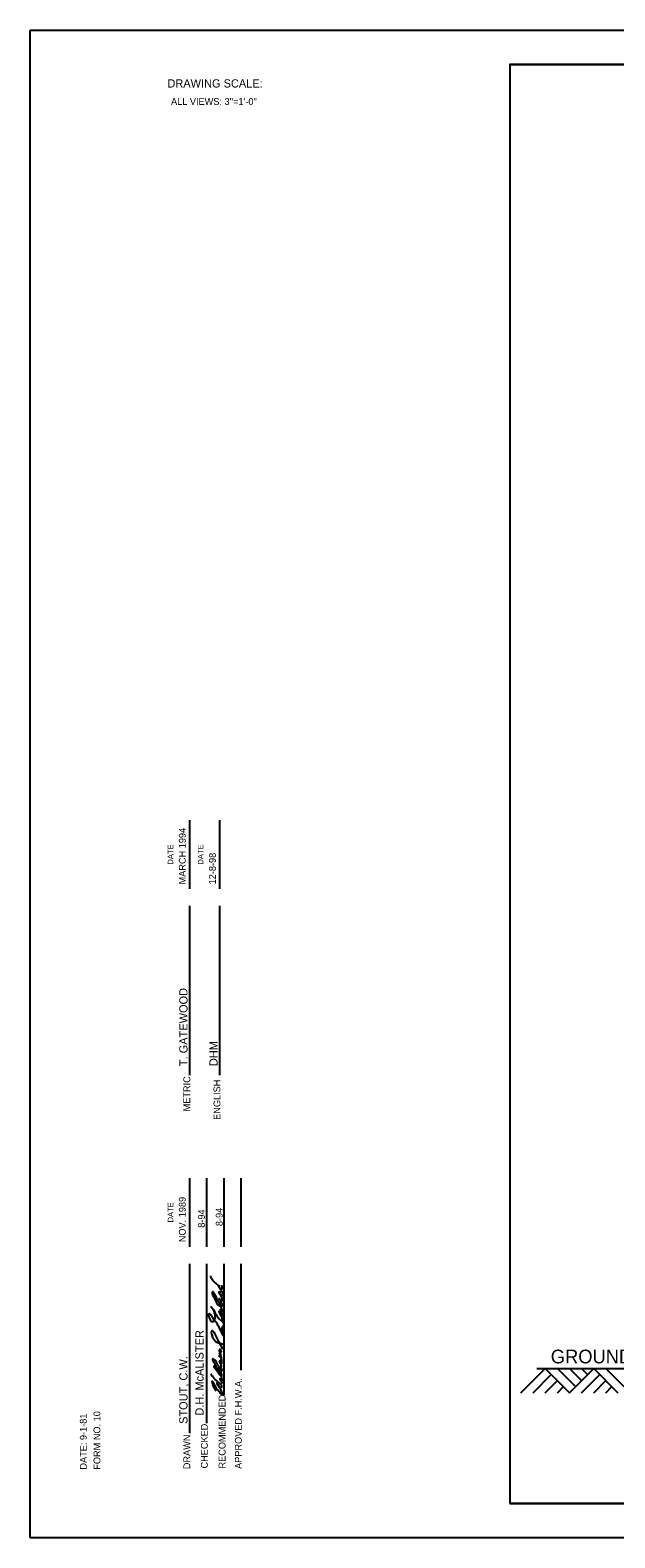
# Model space of a CAD drawing. Extents: x 1000 to 1036.3, y 1000 to 1022.
# Drawn here: x 1000 to 1008.54, y 1000 to 1022 of the extents above; entities that cross this region are included whole.
import ezdxf

# ---------------------------------------------------------------- set-up
doc = ezdxf.new("R2010")
doc.units = 0
for name, color, linetype in [('Level 1', 7, 'Continuous'), ('Level 10', 7, 'Continuous'), ('Level 11', 7, 'Continuous'), ('Level 15', 7, 'Continuous')]:
    doc.layers.add(name, color=color, linetype=linetype)

msp = doc.modelspace()

# ---------------------------------------------------------------- linework, layer by layer
at = {"layer": 'Level 1'}
for p, q in [((1007.165, 1002.118), (1007.519, 1002.471)), ((1007.342, 1002.118), (1007.607, 1002.383)), ((1007.394, 1002.471), (1011.741, 1002.471)), ((1007.519, 1002.471), (1007.872, 1002.118)), ((1007.696, 1002.471), (1007.961, 1002.206)), ((1007.872, 1002.118), (1008.226, 1002.471)), ((1007.872, 1002.471), (1008.049, 1002.294)), ((1008.049, 1002.471), (1008.138, 1002.383)), ((1008.049, 1002.118), (1008.314, 1002.383)), ((1008.226, 1002.471), (1008.58, 1002.118)), ((1008.403, 1002.471), (1008.668, 1002.206)), ((1007.519, 1002.118), (1007.696, 1002.294)), ((1007.696, 1002.118), (1007.784, 1002.206)), ((1008.226, 1002.118), (1008.403, 1002.294)), ((1008.403, 1002.118), (1008.491, 1002.206))]:
    msp.add_line(p, q, dxfattribs=at)
for points in [[(1002.814, 1003.162), (1002.784, 1003.25), (1002.754, 1003.303), (1002.768, 1003.272), (1002.785, 1003.243), (1002.802, 1003.236), (1002.802, 1003.272), (1002.782, 1003.32), (1002.773, 1003.334), (1002.775, 1003.317), (1002.788, 1003.301), (1002.801, 1003.299), (1002.804, 1003.317), (1002.794, 1003.359), (1002.751, 1003.446), (1002.747, 1003.453), (1002.69, 1003.557), (1002.674, 1003.583), (1002.666, 1003.591), (1002.656, 1003.582), (1002.663, 1003.548), (1002.714, 1003.441), (1002.752, 1003.391), (1002.772, 1003.378), (1002.787, 1003.377), (1002.801, 1003.383), (1002.801, 1003.41), (1002.782, 1003.454), (1002.761, 1003.492), (1002.782, 1003.458), (1002.801, 1003.453), (1002.806, 1003.463), (1002.796, 1003.508), (1002.778, 1003.542), (1002.758, 1003.574), (1002.758, 1003.588), (1002.772, 1003.588), (1002.764, 1003.575), (1002.77, 1003.55), (1002.777, 1003.539), (1002.798, 1003.531), (1002.81, 1003.547), (1002.806, 1003.577), (1002.777, 1003.631), (1002.693, 1003.732), (1002.689, 1003.735), (1002.649, 1003.782), (1002.639, 1003.805), (1002.638, 1003.821)], [(1002.76, 1003.686), (1002.77, 1003.633), (1002.781, 1003.623), (1002.794, 1003.624), (1002.802, 1003.64), (1002.799, 1003.687)], [(1002.817, 1002.951), (1002.77, 1003.05), (1002.72, 1003.136), (1002.652, 1003.229), (1002.613, 1003.268), (1002.605, 1003.263), (1002.603, 1003.24), (1002.622, 1003.191), (1002.636, 1003.168), (1002.651, 1003.158), (1002.672, 1003.157), (1002.687, 1003.166), (1002.7, 1003.217), (1002.699, 1003.257), (1002.687, 1003.306), (1002.686, 1003.312), (1002.668, 1003.344), (1002.642, 1003.369), (1002.655, 1003.352), (1002.715, 1003.26), (1002.779, 1003.178), (1002.828, 1003.119), (1002.818, 1003.092), (1002.799, 1003.059), (1002.803, 1003.001), (1002.816, 1002.949)], [(1002.802, 1002.751), (1002.794, 1002.79), (1002.776, 1002.827), (1002.73, 1002.915), (1002.684, 1002.995), (1002.652, 1003.02), (1002.643, 1002.999), (1002.648, 1002.976), (1002.663, 1002.923), (1002.689, 1002.885), (1002.723, 1002.853), (1002.775, 1002.842), (1002.811, 1002.827), (1002.827, 1002.792), (1002.819, 1002.783), (1002.815, 1002.779), (1002.808, 1002.751)], [(1002.807, 1002.248), (1002.787, 1002.299), (1002.774, 1002.317), (1002.77, 1002.319), (1002.794, 1002.285), (1002.803, 1002.291), (1002.803, 1002.31), (1002.777, 1002.383), (1002.729, 1002.46), (1002.686, 1002.505), (1002.681, 1002.507), (1002.68, 1002.498), (1002.688, 1002.484), (1002.756, 1002.398), (1002.781, 1002.369), (1002.799, 1002.364), (1002.793, 1002.398), (1002.791, 1002.404), (1002.76, 1002.485), (1002.719, 1002.565), (1002.673, 1002.611), (1002.666, 1002.612), (1002.661, 1002.606), (1002.668, 1002.587), (1002.712, 1002.502), (1002.761, 1002.446), (1002.786, 1002.431), (1002.795, 1002.432), (1002.799, 1002.436), (1002.792, 1002.474), (1002.778, 1002.504), (1002.778, 1002.5), (1002.788, 1002.489), (1002.792, 1002.502), (1002.777, 1002.547), (1002.765, 1002.581), (1002.786, 1002.539), (1002.796, 1002.544), (1002.792, 1002.574), (1002.784, 1002.584), (1002.775, 1002.589), (1002.792, 1002.572), (1002.798, 1002.598), (1002.763, 1002.647), (1002.76, 1002.656), (1002.77, 1002.658), (1002.792, 1002.634), (1002.783, 1002.662), (1002.781, 1002.667), (1002.766, 1002.689), (1002.785, 1002.673), (1002.775, 1002.698), (1002.759, 1002.734), (1002.773, 1002.71), (1002.786, 1002.706), (1002.791, 1002.715), (1002.782, 1002.74), (1002.765, 1002.756)], [(1002.717, 1002.142), (1002.676, 1002.213), (1002.656, 1002.287), (1002.696, 1002.22), (1002.752, 1002.141), (1002.792, 1002.099), (1002.81, 1002.095), (1002.805, 1002.119), (1002.767, 1002.191), (1002.724, 1002.261), (1002.749, 1002.217), (1002.783, 1002.196), (1002.797, 1002.2), (1002.788, 1002.228), (1002.763, 1002.257), (1002.759, 1002.261), (1002.683, 1002.331), (1002.638, 1002.394)]]:
    msp.add_spline(points, degree=3, dxfattribs=at)
at = {"layer": 'Level 10'}
for p, q in [((1000, 1000), (1000, 1022)), ((1000, 1022), (1036, 1022)), ((1007, 1021.5), (1035.5, 1021.5)), ((1007, 1021.5), (1007, 1000.5)), ((1002.331, 1009.47), (1002.331, 1010.47)), ((1002.771, 1009.47), (1002.771, 1010.47)), ((1002.331, 1006.749), (1002.331, 1009.22)), ((1002.771, 1006.749), (1002.771, 1009.22)), ((1002.331, 1004.248), (1002.331, 1005.248)), ((1002.581, 1004.248), (1002.581, 1005.248)), ((1002.831, 1004.248), (1002.831, 1005.248)), ((1003.081, 1004.248), (1003.081, 1005.248)), ((1002.331, 1001.528), (1002.331, 1003.998)), ((1002.581, 1001.673), (1002.581, 1003.998)), ((1002.831, 1002.081), (1002.831, 1003.998)), ((1003.081, 1002.448), (1003.081, 1003.998)), ((1035.5, 1000.5), (1007, 1000.5)), ((1036, 1000), (1000, 1000))]:
    msp.add_line(p, q, dxfattribs=at)
at = {"layer": 'Level 11'}
msp.add_lwpolyline([(1007, 1000.5), (1035.5, 1000.5), (1035.5, 1021.5), (1007, 1021.5)], close=True, dxfattribs=at)

# ---------------------------------------------------------------- texts
at = {"layer": 'Level 1'}
for s, height, rotation, p in [('MARCH 1994', 0.1, 90, (1002.271, 1009.535)), ('12-8-98', 0.1, 90, (1002.711, 1009.535)), ('T. GATEWOOD', 0.12, 90, (1002.297, 1006.883)), ('DHM', 0.12, 90, (1002.737, 1006.883)), ('NOV. 1989', 0.1, 90, (1002.271, 1004.314)), ('8-94', 0.1, 90, (1002.55, 1004.525)), ('8-94', 0.1, 90, (1002.81, 1004.549)), ('.', 0.0515, 269.9999, (1002.656, 1003.609)), ('D.H. McALISTER', 0.12, 90, (1002.532, 1001.783)), ('.', 0.0515, 269.9999, (1002.769, 1002.862)), ('STOUT, C.W.', 0.12, 90, (1002.297, 1001.662)), ('.', 0.0515, 269.9999, (1002.691, 1002.577)), ('.', 0.0515, 269.9999, (1002.671, 1002.381))]:
    msp.add_text(s, height=height, rotation=rotation, dxfattribs=at).set_placement(p)
msp.add_text('GROUND SURFACE', height=0.2, dxfattribs=at).set_placement((1007.6, 1002.546))
at = {"layer": 'Level 10'}
for s, height, p in [('DATE', 0.08, (1002.088, 1009.824)), ('DATE', 0.08, (1002.528, 1009.824)), ('METRIC', 0.1, (1002.337, 1006.223)), ('ENGLISH', 0.1, (1002.777, 1006.099)), ('DATE', 0.08, (1002.088, 1004.602)), ('APPROVED F.H.W.A.', 0.1, (1003.089, 1001.006)), ('RECOMMENDED', 0.1, (1002.852, 1001.012)), ('DATE: 9-1-81', 0.1, (1000.826, 1000.996)), ('FORM NO. 10', 0.1, (1001.025, 1000.994)), ('DRAWN', 0.1, (1002.337, 1001.002)), ('CHECKED', 0.1, (1002.593, 1001.012))]:
    msp.add_text(s, height=height, rotation=90, dxfattribs=at).set_placement(p)
at = {"layer": 'Level 15'}
for s, height, p in [('DRAWING SCALE:', 0.12, (1002.004, 1021.163)), ("ALL VIEWS: 3''=1'-0''", 0.1, (1002.057, 1020.909))]:
    msp.add_text(s, height=height, dxfattribs=at).set_placement(p)

doc.saveas('drawing.dxf')
